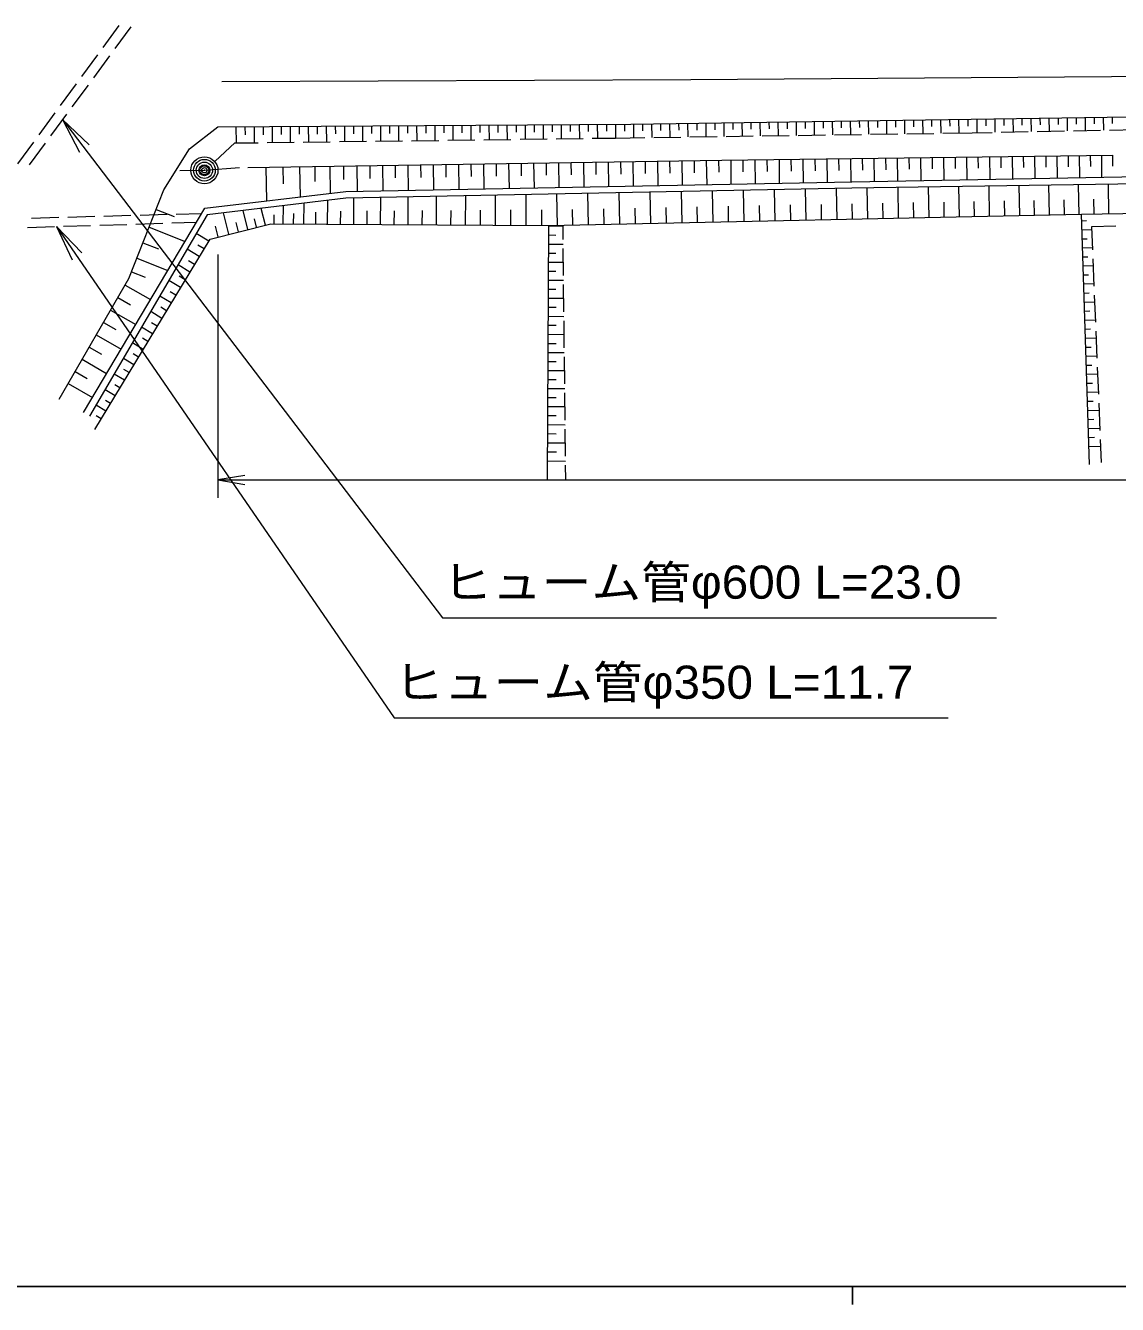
# Model space of a CAD drawing. Units: millimetres, scale not verified. Extents: x 40000 to 680000, y 20000 to 380000.
# Drawn here: x 122232 to 182660, y 204000 to 274803 of the extents above; entities that cross this region are included whole.
import ezdxf
from ezdxf.enums import TextEntityAlignment as Align

# ---------------------------------------------------------------- set-up
doc = ezdxf.new("R2010")
doc.units = ezdxf.units.MM
doc.header["$LTSCALE"] = 1000
doc.header["$PDMODE"] = 32
doc.header["$PDSIZE"] = 500
for name, color, linetype, lineweight in [('M-STR-HTXT', 7, 'Continuous', 13), ('M-TTL-BAND', 7, 'Continuous', 25), ('M-WORK', 1, 'Continuous', 13)]:
    doc.layers.add(name, color=color, linetype=linetype, lineweight=lineweight)
doc.styles.add('ＭＳ Ｐゴシック', font='')
doc.styles.get('ＭＳ Ｐゴシック').set_extended_font_data('MS PGothic')

# ---------------------------------------------------------------- blocks, each defined once
blk = doc.blocks.new('open_arrow')
at = {"color": 0, "linetype": 'Continuous', "lineweight": -2}
blk.add_lwpolyline([(7.5, 1.25), (0, 0), (7.5, -1.25)], dxfattribs=at)

msp = doc.modelspace()

# ---------------------------------------------------------------- linework, layer by layer
at = {"layer": 'M-STR-HTXT'}
for p, q in [((132875, 262130), (132875, 248649)), ((132875, 249649), (379836, 249649))]:
    msp.add_line(p, q, dxfattribs=at)
for points in [[(124274, 269596), (145299, 242022), (175963, 242022)], [(123943, 263680), (142628, 236483), (173292, 236483)]]:
    msp.add_lwpolyline(points, dxfattribs=at)
at = {"layer": 'M-TTL-BAND'}
for p, q in [((40000, 205000), (579000, 205000)), ((168000, 205000), (168000, 204000))]:
    msp.add_line(p, q, dxfattribs=at)
at = {"layer": 'M-WORK'}
for p, q in [((126532, 273594), (127419, 274803)), ((128059, 274734), (127170, 273526)), ((125348, 271982), (126236, 273191)), ((126873, 273124), (125984, 271916)), ((124165, 270369), (125052, 271579)), ((125687, 271513), (124797, 270306)), ((122981, 268757), (123869, 269966)), ((124501, 269903), (123611, 268695)), ((133875, 269198), (133881, 268302)), ((134375, 269202), (134378, 268754)), ((134875, 269205), (134881, 268316)), ((135375, 269208), (135378, 268763)), ((135875, 269211), (135881, 268329)), ((136375, 269215), (136378, 268773)), ((136875, 269218), (136881, 268342)), ((137375, 269221), (137378, 268783)), ((137875, 269224), (137881, 268355)), ((138375, 269227), (138378, 268793)), ((138875, 269231), (138880, 268368)), ((139375, 269234), (139378, 268803)), ((139875, 269237), (139880, 268381)), ((140375, 269240), (140378, 268812)), ((140875, 269244), (140880, 268394)), ((141375, 269247), (141378, 268822)), ((141875, 269250), (141880, 268407)), ((142375, 269253), (142378, 268832)), ((142875, 269256), (142880, 268420)), ((143375, 269260), (143378, 268842)), ((143875, 269263), (143880, 268433)), ((144375, 269266), (144377, 268851)), ((144875, 269269), (144880, 268447)), ((145375, 269273), (145377, 268861)), ((145875, 269276), (145880, 268460)), ((146375, 269279), (146377, 268871)), ((146875, 269282), (146880, 268473)), ((147375, 269285), (147377, 268881)), ((147875, 269289), (147880, 268486)), ((148375, 269292), (148377, 268891)), ((148875, 269295), (148880, 268499)), ((149375, 269298), (149377, 268900)), ((149875, 269302), (149880, 268512)), ((150375, 269305), (150377, 268910)), ((150875, 269308), (150880, 268525)), ((151375, 269311), (151377, 268920)), ((151875, 269314), (151880, 268538)), ((152375, 269318), (152377, 268930)), ((152875, 269321), (152880, 268551)), ((153375, 269324), (153377, 268939)), ((153875, 269327), (153880, 268564)), ((154375, 269331), (154377, 268949)), ((154875, 269334), (154879, 268578)), ((155375, 269337), (155377, 268959)), ((155875, 269342), (155886, 268592)), ((156375, 269349), (156380, 268974)), ((156874, 269356), (156886, 268607)), ((157374, 269364), (157380, 268989)), ((157874, 269371), (157886, 268622)), ((158374, 269379), (158380, 269004)), ((158874, 269386), (158885, 268636)), ((159374, 269394), (159380, 269019)), ((159874, 269401), (159885, 268651)), ((160374, 269409), (160380, 269034)), ((160874, 269416), (160885, 268666)), ((161374, 269424), (161380, 269048)), ((161874, 269431), (161885, 268680)), ((162374, 269439), (162379, 269063)), ((162874, 269446), (162885, 268695)), ((163374, 269453), (163379, 269078)), ((163874, 269461), (163885, 268710)), ((164374, 269468), (164379, 269093)), ((164874, 269476), (164885, 268725)), ((165374, 269483), (165379, 269108)), ((165873, 269491), (165885, 268739)), ((166373, 269498), (166379, 269122)), ((166873, 269506), (166885, 268754)), ((167373, 269513), (167379, 269137)), ((167873, 269521), (167884, 268769)), ((168373, 269528), (168379, 269152)), ((168873, 269536), (168884, 268783)), ((169373, 269543), (169379, 269167)), ((169873, 269550), (169884, 268798)), ((170373, 269558), (170379, 269182)), ((170873, 269565), (170884, 268813)), ((171373, 269573), (171378, 269196)), ((171873, 269580), (171884, 268827)), ((172373, 269588), (172378, 269211)), ((172873, 269595), (172884, 268842)), ((173373, 269603), (173378, 269226)), ((173873, 269610), (173884, 268857)), ((174373, 269618), (174378, 269241)), ((174872, 269625), (174884, 268873)), ((175372, 269632), (175378, 269256)), ((175872, 269640), (175883, 268893)), ((176372, 269647), (176378, 269274)), ((176872, 269655), (176883, 268913)), ((177372, 269662), (177378, 269291)), ((177872, 269670), (177883, 268933)), ((178372, 269677), (178378, 269309)), ((178872, 269685), (178883, 268953)), ((179372, 269692), (179377, 269326)), ((179872, 269700), (179883, 268973)), ((180372, 269707), (180377, 269344)), ((180872, 269715), (180883, 268993)), ((181372, 269722), (181377, 269361)), ((181872, 269729), (181882, 269013)), ((182372, 269737), (182377, 269379)), ((121797, 267145), (122685, 268354)), ((135597, 268325), (137097, 268345)), ((137597, 268351), (139097, 268371)), ((139597, 268377), (141097, 268397)), ((141597, 268404), (143097, 268423)), ((143597, 268430), (145097, 268449)), ((145597, 268456), (147096, 268476)), ((147596, 268482), (149096, 268502)), ((149596, 268508), (151096, 268528)), ((151596, 268535), (153096, 268554)), ((153596, 268561), (154883, 268578)), ((154883, 268578), (156499, 268601)), ((156999, 268609), (158499, 268631)), ((158999, 268638), (160499, 268660)), ((160999, 268667), (162499, 268690)), ((162999, 268697), (164499, 268719)), ((164998, 268726), (166498, 268748)), ((166998, 268756), (168498, 268778)), ((168998, 268785), (170498, 268807)), ((170998, 268814), (172498, 268836)), ((172998, 268844), (174614, 268868)), ((174614, 268868), (175725, 268890)), ((176225, 268900), (177725, 268930)), ((178225, 268940), (179724, 268970)), ((180224, 268980), (181724, 269010)), ((182224, 269020), (183723, 269050)), ((123315, 268293), (122425, 267085)), ((132724, 267289), (133810, 268302)), ((133810, 268302), (135097, 268318)), ((135537, 266956), (135566, 265095)), ((136467, 266971), (136482, 266041)), ((137398, 266986), (137424, 265314)), ((138234, 266999), (138247, 266163)), ((139069, 267012), (139093, 265511)), ((139820, 267024), (139832, 266274)), ((140570, 267036), (140592, 265625)), ((141276, 267047), (141287, 266342)), ((141981, 267058), (142003, 265652)), ((142684, 267069), (142695, 266366)), ((143387, 267080), (143409, 265679)), ((144088, 267091), (144099, 266391)), ((144789, 267102), (144811, 265705)), ((145487, 267113), (145499, 266415)), ((146186, 267125), (146208, 265732)), ((146882, 267136), (146893, 266439)), ((147579, 267147), (147600, 265759)), ((148273, 267157), (148283, 266463)), ((148966, 267168), (148988, 265785)), ((149658, 267179), (149669, 266488)), ((150350, 267190), (150372, 265811)), ((151039, 267201), (151050, 266512)), ((151729, 267212), (151751, 265838)), ((152416, 267223), (152427, 266536)), ((153103, 267234), (153125, 265864)), ((153788, 267245), (153799, 266560)), ((154473, 267255), (154495, 265890)), ((155156, 267266), (155167, 266583)), ((155839, 267277), (155860, 265916)), ((156519, 267288), (156530, 266607)), ((157199, 267298), (157221, 265942)), ((157878, 267309), (157888, 266631)), ((158556, 267320), (158577, 265968)), ((159232, 267331), (159243, 266654)), ((159908, 267341), (159929, 265994)), ((160582, 267352), (160593, 266678)), ((161256, 267361), (161273, 266019)), ((161927, 267370), (161935, 266699)), ((162598, 267378), (162615, 266045)), ((163264, 267387), (163273, 266720)), ((163931, 267396), (163948, 266070)), ((164594, 267404), (164603, 266741)), ((165257, 267413), (165274, 266095)), ((165915, 267421), (165924, 266763)), ((166574, 267430), (166591, 266121)), ((167229, 267438), (167237, 266784)), ((167883, 267447), (167900, 266145)), ((168534, 267455), (168542, 266804)), ((169185, 267463), (169201, 266170)), ((169831, 267472), (169840, 266825)), ((170478, 267480), (170495, 266195)), ((171121, 267489), (171129, 266846)), ((171763, 267497), (171780, 266219)), ((172402, 267505), (172411, 266866)), ((173041, 267513), (173058, 266243)), ((173676, 267522), (173684, 266887)), ((174311, 267530), (174327, 266267)), ((174942, 267538), (174950, 266907)), ((175573, 267546), (175590, 266291)), ((176201, 267554), (176209, 266927)), ((176828, 267562), (176844, 266315)), ((177452, 267570), (177460, 266947)), ((178075, 267578), (178091, 266339)), ((178695, 267586), (178703, 266967)), ((179314, 267594), (179330, 266362)), ((179930, 267602), (179938, 266986)), ((180546, 267610), (180562, 266386)), ((181159, 267618), (181167, 267006)), ((181771, 267626), (181787, 266409)), ((182380, 267634), (182387, 267025)), ((155118, 263814), (155081, 265541)), ((156842, 263851), (156806, 265575)), ((158565, 263887), (158528, 265609)), ((160285, 263923), (160249, 265644)), ((162004, 263960), (161967, 265678)), ((163720, 263996), (163684, 265712)), ((165435, 264032), (165398, 265746)), ((167147, 264068), (167111, 265781)), ((168854, 264104), (168818, 265811)), ((170552, 264140), (170516, 265838)), ((172240, 264176), (172204, 265864)), ((173919, 264211), (173884, 265890)), ((175589, 264246), (175554, 265916)), ((177250, 264281), (177215, 265942)), ((178902, 264316), (178867, 265968)), ((180545, 264351), (180510, 265994)), ((182186, 264379), (182159, 266020)), ((136494, 263828), (136501, 264827)), ((137638, 263820), (137646, 264964)), ((138946, 263811), (138955, 265120)), ((140392, 263802), (140402, 265248)), ((141877, 263792), (141887, 265277)), ((143403, 263782), (143413, 265308)), ((144970, 263772), (144980, 265339)), ((146580, 263761), (146590, 265371)), ((148234, 263750), (148245, 265404)), ((149933, 263739), (149944, 265438)), ((151663, 263741), (151627, 265472)), ((153392, 263778), (153355, 265506)), ((162862, 263978), (162844, 264836)), ((164577, 264014), (164559, 264871)), ((166291, 264050), (166273, 264906)), ((168001, 264086), (167983, 264940)), ((169703, 264122), (169685, 264971)), ((171396, 264158), (171378, 265002)), ((173080, 264193), (173062, 265033)), ((174754, 264229), (174737, 265064)), ((176420, 264264), (176402, 265094)), ((178076, 264299), (178059, 265125)), ((179724, 264334), (179706, 265155)), ((181366, 264365), (181352, 265186)), ((122568, 264146), (124067, 264188)), ((124567, 264201), (126066, 264243)), ((126566, 264257), (128066, 264298)), ((128565, 264312), (130065, 264354)), ((129457, 264629), (130452, 264237)), ((130565, 264368), (131981, 264407)), ((133486, 263249), (133188, 264432)), ((134534, 263513), (134270, 264561)), ((135019, 263635), (134903, 264097)), ((135504, 263757), (135271, 264681)), ((135994, 263831), (135998, 264331)), ((137066, 263824), (137070, 264396)), ((138292, 263816), (138297, 264470)), ((139669, 263807), (139674, 264530)), ((141135, 263797), (141140, 264540)), ((142640, 263787), (142645, 264550)), ((144186, 263777), (144191, 264561)), ((145775, 263766), (145780, 264571)), ((147407, 263756), (147412, 264583)), ((149083, 263745), (149089, 264594)), ((150798, 263733), (150804, 264599)), ((152527, 263760), (152509, 264624)), ((154255, 263796), (154236, 264659)), ((155980, 263832), (155962, 264695)), ((157703, 263869), (157685, 264730)), ((159425, 263905), (159407, 264765)), ((161144, 263941), (161126, 264801)), ((181115, 250501), (180678, 264354)), ((122335, 263632), (123834, 263677)), ((124334, 263692), (125833, 263738)), ((126333, 263753), (127833, 263798)), ((128332, 263813), (129832, 263859)), ((129065, 263633), (131056, 262850)), ((130331, 263874), (131689, 263915)), ((132894, 263100), (132745, 263692)), ((134010, 263381), (133878, 263905)), ((151172, 263731), (151092, 249696)), ((151172, 263710), (151976, 263706)), ((151984, 262960), (151976, 263748)), ((180689, 263995), (180952, 264003)), ((180705, 263495), (181232, 263511)), ((182571, 263693), (181225, 263661)), ((181225, 263661), (181278, 262382)), ((128728, 262777), (129585, 262440)), ((132366, 262866), (131676, 263284)), ((151166, 262710), (151987, 262706)), ((151169, 263210), (151579, 263208)), ((180721, 262995), (180989, 263003)), ((131848, 262010), (131172, 262420)), ((132107, 262438), (131762, 262647)), ((151163, 262210), (151582, 262208)), ((152005, 260960), (151989, 262460)), ((180736, 262495), (181272, 262512)), ((180752, 261996), (181025, 262004)), ((128391, 261920), (130104, 261246)), ((131330, 261155), (130668, 261556)), ((131589, 261583), (131251, 261787)), ((151160, 261710), (151997, 261706)), ((180768, 261496), (181313, 261513)), ((181298, 261882), (181359, 260384)), ((128095, 261166), (128849, 260870)), ((130812, 260299), (130164, 260692)), ((131071, 260727), (130740, 260928)), ((151155, 260710), (152008, 260705)), ((151157, 261210), (151584, 261208)), ((180784, 260996), (181061, 261005)), ((127742, 260440), (129144, 259629)), ((130554, 259872), (130229, 260068)), ((151152, 260210), (151586, 260208)), ((152026, 258960), (152010, 260460)), ((180800, 260496), (181354, 260514)), ((180815, 259997), (181097, 260005)), ((181380, 259884), (181441, 258385)), ((127341, 259747), (128034, 259346)), ((130295, 259444), (129660, 259828)), ((130036, 259016), (129718, 259208)), ((151146, 259210), (151589, 259208)), ((151149, 259710), (152018, 259705)), ((180831, 259497), (181395, 259515)), ((126940, 259054), (128326, 258252)), ((129777, 258588), (129156, 258964)), ((151143, 258710), (152029, 258705)), ((152047, 256960), (152031, 258460)), ((180847, 258997), (181133, 259006)), ((180863, 258497), (181436, 258515)), ((126544, 258368), (127229, 257972)), ((129259, 257733), (128652, 258100)), ((129518, 258161), (129207, 258349)), ((151140, 258210), (151591, 258208)), ((180878, 257998), (181170, 258007)), ((181462, 257886), (181523, 256387)), ((126147, 257683), (127518, 256890)), ((128741, 256878), (128148, 257237)), ((129000, 257305), (128696, 257489)), ((151135, 257210), (151593, 257208)), ((151137, 257710), (152039, 257705)), ((180894, 257498), (181477, 257516)), ((125363, 256327), (126718, 255543)), ((125755, 257005), (126433, 256613)), ((128223, 256022), (127644, 256373)), ((128482, 256450), (128186, 256629)), ((151132, 256710), (152049, 256705)), ((152068, 254961), (152052, 256460)), ((180910, 256998), (181206, 257007)), ((180926, 256498), (181518, 256517)), ((124975, 255657), (125645, 255270)), ((127964, 255594), (127675, 255770)), ((151126, 255710), (152060, 255705)), ((151129, 256210), (151596, 256208)), ((180942, 255999), (181242, 256008)), ((181543, 255887), (181605, 254389)), ((124587, 254987), (125928, 254212)), ((127705, 255167), (127140, 255509)), ((127446, 254739), (127164, 254910)), ((151123, 255210), (151598, 255208)), ((180957, 255499), (181558, 255518)), ((180973, 254999), (181278, 255009)), ((127187, 254311), (126636, 254645)), ((151118, 254210), (151601, 254208)), ((151120, 254710), (152070, 254705)), ((152088, 252961), (152073, 254461)), ((180989, 254499), (181599, 254519)), ((126670, 253456), (126132, 253781)), ((126929, 253883), (126653, 254050)), ((151115, 253710), (152081, 253705)), ((181005, 254000), (181315, 254009)), ((181020, 253500), (181640, 253519)), ((181625, 253889), (181686, 252390)), ((126411, 253028), (126142, 253191)), ((151112, 253210), (151603, 253208)), ((181036, 253000), (181351, 253010)), ((151106, 252210), (151605, 252208)), ((151109, 252710), (152091, 252705)), ((152109, 250961), (152094, 252461)), ((181052, 252500), (181681, 252520)), ((151103, 251710), (152101, 251705)), ((181068, 252001), (181387, 252011)), ((181083, 251501), (181722, 251521)), ((181707, 251891), (181759, 250612)), ((151098, 250696), (152112, 250690)), ((151101, 251203), (151608, 251200)), ((152123, 249673), (152114, 250461))]:
    msp.add_line(p, q, dxfattribs=at)
for points in [[(133102, 271716), (159043, 271819), (187493, 272012), (217801, 272187), (268441, 272448), (308184, 272767), (332047, 272967), (356223, 273083), (379900, 273148)], [(124087, 254121), (127952, 260802), (129884, 265717), (131305, 267977), (132875, 269192), (155725, 269339), (190876, 269864), (207192, 270237), (247606, 270375), (283602, 270388), (317366, 270430), (348079, 270623), (379133, 270478), (380581, 269486), (381550, 267498), (381628, 264439), (381301, 264439), (381260, 267416), (380368, 269273), (379125, 270107), (376276, 270079), (376276, 270491)], [(130760, 266785), (132129, 266792), (134068, 266953)], [(134537, 266941), (160764, 267355), (182379, 267634)], [(125433, 253378), (132150, 264693), (139954, 265613), (167957, 266147), (183897, 266449), (207791, 266228), (232458, 266021), (258692, 265856), (292277, 265635), (315564, 265382), (343033, 265349), (356433, 265267), (381297, 264697)], [(362681, 264751), (356406, 264859), (343007, 264951), (315566, 265030), (292269, 265280), (258694, 265547), (232463, 265635), (207801, 265864), (183904, 266047), (167958, 265798), (139952, 265239), (132283, 264325), (125776, 253171)], [(126058, 252446), (132439, 262986), (135801, 263832), (151172, 263731), (180678, 264354), (201245, 264693), (203724, 263175), (204163, 250533)]]:
    msp.add_lwpolyline(points, dxfattribs=at)
for radius in [750, 600, 450, 300, 150, 20]:
    msp.add_circle((132129, 266792), radius, dxfattribs=at)
msp.add_point((132129, 266792), dxfattribs=at)

# ---------------------------------------------------------------- block references
at = {"layer": 'M-STR-HTXT', "xscale": 267, "yscale": 267}
for p, rotation in [((124274, 269596), 307.3), ((123943, 263680), 304.5)]:
    msp.add_blockref('open_arrow', p, dxfattribs=dict(at, rotation=rotation))
at = {"layer": 'M-STR-HTXT', "xscale": 200, "yscale": 200}
msp.add_blockref('open_arrow', (132875, 249649), dxfattribs=at)

# ---------------------------------------------------------------- texts
at = {"layer": 'M-STR-HTXT', "style": 'ＭＳ Ｐゴシック', "width": 1.1}
for s, p in [('ヒューム管φ600 L=23.0', (145299, 242522)), ('ヒューム管φ350 L=11.7', (142628, 236983))]:
    msp.add_text(s, height=1833, dxfattribs=at).set_placement(p, align=Align.BOTTOM_LEFT)

doc.saveas('drawing.dxf')
